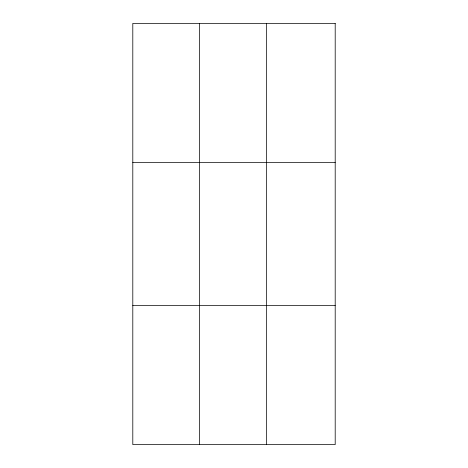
<?xml version="1.0" encoding="UTF-8"?>
<svg xmlns="http://www.w3.org/2000/svg" width="468" height="468" viewBox="0 0 468 468"><rect width="100%" height="100%" fill="white"/><g stroke="black" fill="none" stroke-linecap="round" stroke-linejoin="round"><path stroke-width="0.7" d="M199.59 23.4L199.59 444.6M266.386 23.4L266.386 444.6M132.801 162.396L335.199 162.396M132.801 305.604L335.199 305.604M335.199 23.4L335.199 444.6L132.801 444.6L132.801 23.4L335.199 23.4"/></g></svg>
